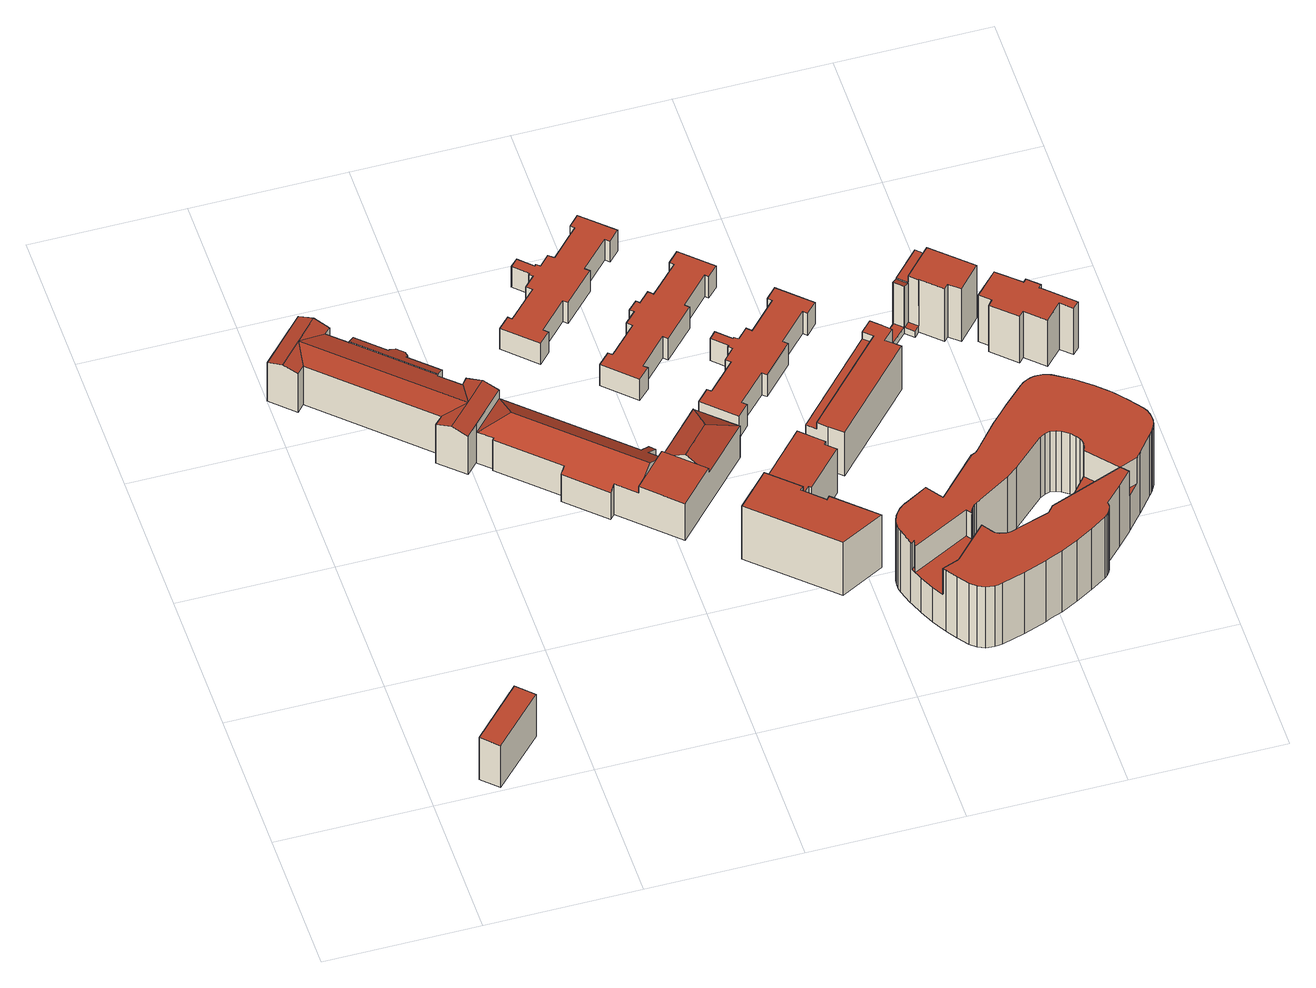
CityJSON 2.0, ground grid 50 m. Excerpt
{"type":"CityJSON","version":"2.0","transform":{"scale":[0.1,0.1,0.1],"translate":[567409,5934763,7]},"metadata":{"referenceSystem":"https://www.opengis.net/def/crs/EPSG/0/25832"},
"CityObjects":{
"building1":{"type":"Building","attributes":{"Gemeindeschluessel":"02000000","Geometrietyp2DReferenz":"3000","function":"31001_1010","roofType":"1000","measuredHeight":18.42,"storeysAboveGround":5},"geometry":[{"type":"MultiSurface","lod":"2","boundaries":[[[0,1,2,3]],[[4,5,6,7]],[[4,3,2,5]],[[5,2,1,6]],[[6,1,0,7]],[[7,0,3,4]]],"semantics":{"surfaces":[{"type":"RoofSurface"},{"type":"GroundSurface"},{"type":"WallSurface"}],"values":[0,1,2,2,2,2]}}]},
"building2":{"type":"Building","attributes":{"Gemeindeschluessel":"02000000","Geometrietyp2DReferenz":"3000","function":"31001_3050","roofType":"3100","measuredHeight":18.66,"storeysAboveGround":3},"geometry":[{"type":"MultiSurface","lod":"2","boundaries":[[[8,9,10,11,12,13,14,15,16,17]],[[18,16,15,19]],[[19,15,14,20]],[[20,14,13,21]],[[21,13,12,22]],[[22,12,11,23]],[[23,11,10,24]],[[24,10,9,25]],[[26,8,17,27]],[[28,29,30,31,32,33]],[[34,35,36,37]],[[38,39,40,41,42,43]],[[41,44,45,46,26,27,47,48]],[[41,48,31,30]],[[49,50,51,28,33,52,36,35,53,54,55,18,19,20,21,22,23,24,25,56,57,58,59]],[[48,60,34,37,61]],[[55,54,47,27]],[[57,56,46,45]],[[50,49,38,43]],[[62,58,57,45,44]],[[49,59,39,38]],[[40,39,59,58,62]],[[51,50,43,42,63]],[[29,28,51,63]],[[56,25,9,8,26,46]],[[18,55,27,17,16]],[[53,35,34,60,64]],[[47,54,53,64]],[[65,52,33,32]],[[36,52,65,61,37]],[[40,62,44,41]],[[29,63,42,41,30]],[[47,64,60,48]],[[65,32,31,48,61]]],"semantics":{"surfaces":[{"type":"RoofSurface"},{"type":"WallSurface"},{"type":"GroundSurface"}],"values":[0,1,1,1,1,1,1,1,1,1,1,0,0,0,2,0,1,1,1,1,1,1,1,1,1,1,1,1,1,1,0,0,0,0]}}]},
"building3":{"type":"Building","attributes":{"Gemeindeschluessel":"02000000","Geometrietyp2DReferenz":"3000","function":"31001_3051","roofType":"2100","measuredHeight":1.76},"geometry":[{"type":"MultiSurface","lod":"2","boundaries":[[[66,67,68,69]],[[70,71,72,73]],[[70,69,68,71]],[[71,68,67,72]],[[72,67,66,73]],[[70,73,66,69]]],"semantics":{"surfaces":[{"type":"RoofSurface"},{"type":"GroundSurface"},{"type":"WallSurface"}],"values":[0,1,2,2,2,2]}}]},
"building4":{"type":"Building","attributes":{"Gemeindeschluessel":"02000000","Geometrietyp2DReferenz":"3000","function":"31001_3050","roofType":"3100","measuredHeight":18.73,"storeysAboveGround":2},"geometry":[{"type":"MultiSurface","lod":"2","boundaries":[[[74,75,76,77]],[[78,79,80,81,82,83,84,85,86]],[[78,87,88,89,90]],[[86,91,92,88,87]],[[88,92,93,89]],[[94,77,76,95]],[[96,97,98,99]],[[99,98,100,101]],[[95,76,102,103]],[[104,83,82]],[[81,80,105]],[[90,79,78]],[[86,85,91]],[[106,93,92,107]],[[108,109,110,111]],[[112,113,114,115]],[[116,117,108,111,96,99,101,94,95,103,112,115,118,119,106,107]],[[110,109,120,104,82,121,75,74,100,98,97]],[[122,114,113,102,76,75,121,81,105]],[[104,120,117,116,84,83]],[[122,105,80,79,119,118]],[[106,119,79,90,89,93]],[[116,107,92,91,85,84]],[[78,86,87]],[[82,81,121]],[[114,122,118,115]],[[102,113,112,103]],[[110,97,96,111]],[[120,109,108,117]],[[94,101,100,74,77]]],"semantics":{"surfaces":[{"type":"RoofSurface"},{"type":"WallSurface"},{"type":"GroundSurface"}],"values":[0,0,0,0,0,1,1,1,1,1,1,1,1,1,1,1,2,0,0,1,1,1,1,1,1,1,1,1,1,1]}}]},
"building5":{"type":"Building","attributes":{"Gemeindeschluessel":"02000000","Geometrietyp2DReferenz":"3000","function":"31001_3050","roofType":"1000","measuredHeight":9.01,"storeysAboveGround":2},"geometry":[{"type":"MultiSurface","lod":"2","boundaries":[[[123,124,125,126]],[[126,125,127,128]],[[128,127,129,130]],[[130,129,131,132]],[[133,134,135,136]],[[136,135,137,138]],[[138,137,139,140]],[[140,139,141,142]],[[142,141,124,123]],[[143,144,145,146]],[[146,145,147,148]],[[148,147,149,150]],[[151,152,153,154]],[[154,153,144,143]],[[155,156,157,158]],[[159,160,161,162]],[[162,161,163,164]],[[164,163,165,166]],[[166,165,167,168]],[[168,167,169,170]],[[170,169,171,172]],[[172,171,173,174]],[[174,173,175,176]],[[175,173,171,169,167,165,163,161,160,157,156,177,149,147,145,144,153,152,178,131,129,127,125,124,141,139,137,135,134]],[[133,136,138,140,142,123,126,128,130,132,179,151,154,143,146,148,150,180,155,158,159,162,164,166,168,170,172,174,176]],[[133,176,175,134]],[[159,158,157,160]],[[155,180,177,156]],[[151,179,178,152]],[[180,150,149,177]],[[179,132,131,178]]],"semantics":{"surfaces":[{"type":"WallSurface"},{"type":"RoofSurface"},{"type":"GroundSurface"}],"values":[0,0,0,0,0,0,0,0,0,0,0,0,0,0,0,0,0,0,0,0,0,0,0,1,2,0,0,0,0,0,0]}}]},
"building6":{"type":"Building","attributes":{"Gemeindeschluessel":"02000000","Geometrietyp2DReferenz":"3000","function":"31001_1010","roofType":"1000","measuredHeight":23.24,"storeysAboveGround":8},"geometry":[{"type":"MultiSurface","lod":"2","boundaries":[[[181,182,183,184,185,186,187,188,189]],[[189,190,191,181]],[[192,193,194,195]],[[195,194,196,197]],[[198,188,187,199]],[[199,187,186,200]],[[200,186,185,201]],[[201,185,184,202]],[[202,184,183,203]],[[203,183,182,204]],[[205,206,198,199,200,201,202,203,204,207,192,195,197]],[[208,205,197,196]],[[209,206,205,208]],[[193,192,207,210]],[[207,204,182,181,191,210]],[[198,206,209,190,189,188]],[[193,210,191,190,209,208,196,194]]],"semantics":{"surfaces":[{"type":"RoofSurface"},{"type":"WallSurface"},{"type":"GroundSurface"}],"values":[0,1,1,1,1,1,1,1,1,1,2,1,1,1,1,1,0]}}]},
"building7":{"type":"Building","attributes":{"Gemeindeschluessel":"02000000","Geometrietyp2DReferenz":"3000","function":"31001_3050","roofType":"1000","measuredHeight":9.34,"storeysAboveGround":2},"geometry":[{"type":"MultiSurface","lod":"2","boundaries":[[[211,212,213,214]],[[214,213,215,216]],[[216,215,217,218]],[[218,217,219,220]],[[220,219,221,222]],[[223,224,225,226]],[[226,225,227,228]],[[228,227,229,230]],[[230,229,231,232]],[[232,231,233,234]],[[234,233,235,236]],[[236,235,237,238]],[[238,237,239,240]],[[240,239,241,242]],[[242,241,243,244]],[[244,243,245,246]],[[246,245,247,248]],[[248,247,249,250]],[[250,249,251,252]],[[252,251,253,254]],[[254,253,212,211]],[[255,256,257,258]],[[224,223,258,257]],[[222,221,256,255]],[[222,255,258,223,226,228,230,232,234,236,238,240,242,244,246,248,250,252,254,211,214,216,218,220]],[[256,221,219,217,215,213,212,253,251,249,247,245,243,241,239,237,235,233,231,229,227,225,224,257]]],"semantics":{"surfaces":[{"type":"WallSurface"},{"type":"GroundSurface"},{"type":"RoofSurface"}],"values":[0,0,0,0,0,0,0,0,0,0,0,0,0,0,0,0,0,0,0,0,0,0,0,0,1,2]}}]},
"building8":{"type":"Building","attributes":{"Gemeindeschluessel":"02000000","Geometrietyp2DReferenz":"3000","function":"31001_3050","roofType":"1000","measuredHeight":9.54,"storeysAboveGround":2},"geometry":[{"type":"MultiSurface","lod":"2","boundaries":[[[259,260,261,262]],[[262,261,263,264]],[[264,263,265,266]],[[266,265,267,268]],[[269,270,271,272]],[[272,271,273,274]],[[274,273,275,276]],[[276,275,277,278]],[[278,277,260,259]],[[279,280,281,282]],[[282,281,283,284]],[[284,283,285,286]],[[287,288,289,290]],[[290,289,280,279]],[[291,292,293,294]],[[294,293,295,296]],[[296,295,297,298]],[[298,297,299,300]],[[300,299,301,302]],[[302,301,303,304]],[[304,303,305,306]],[[306,305,307,308]],[[308,307,309,310]],[[309,307,305,303,301,299,297,295,293,292,311,285,283,281,280,289,288,312,267,265,263,261,260,277,275,273,271,270]],[[269,272,274,276,278,259,262,264,266,268,313,287,290,279,282,284,286,314,291,294,296,298,300,302,304,306,308,310]],[[269,310,309,270]],[[291,314,311,292]],[[287,313,312,288]],[[314,286,285,311]],[[313,268,267,312]]],"semantics":{"surfaces":[{"type":"WallSurface"},{"type":"RoofSurface"},{"type":"GroundSurface"}],"values":[0,0,0,0,0,0,0,0,0,0,0,0,0,0,0,0,0,0,0,0,0,0,0,1,2,0,0,0,0,0]}}]},
"building9":{"type":"Building","attributes":{"Gemeindeschluessel":"02000000","Geometrietyp2DReferenz":"3000","function":"31001_1010","roofType":"1000","measuredHeight":19.01,"storeysAboveGround":6},"geometry":[{"type":"MultiSurface","lod":"2","boundaries":[[[315,316,317,318]],[[319,320,321,322]],[[315,323,324,316]],[[325,326,327,328]],[[329,330,331,332]],[[322,333,334,319]],[[316,324,335,317]],[[336,337,338,339]],[[340,321,320,341]],[[342,336,339,343,325,328,344,329,332,340,341]],[[327,326,345,338,337,346,334,333,331,330,335,324,323]],[[327,323,315,318,344,328]],[[345,326,325,343]],[[346,337,336,342]],[[342,341,320,319,334,346]],[[340,332,331,333,322,321]],[[338,345,343,339]],[[329,344,318,317,335,330]]],"semantics":{"surfaces":[{"type":"RoofSurface"},{"type":"WallSurface"},{"type":"GroundSurface"}],"values":[0,0,1,1,1,1,1,1,1,2,0,1,1,1,1,1,1,1]}}]},
"building10":{"type":"Building","attributes":{"Gemeindeschluessel":"02000000","Geometrietyp2DReferenz":"3000","function":"31001_2010","roofType":"1000","measuredHeight":26.78,"storeysAboveGround":7},"geometry":[{"type":"MultiSurface","lod":"2","boundaries":[[[347,348,349,350,351]],[[352,353,354,355]],[[356,357,358,359,360,361,362,363,364,365,366,367,368,369,370]],[[355,371,372,373,374]],[[375,376,377,378]],[[378,377,379,380]],[[380,379,381,382]],[[382,381,383,384]],[[384,383,385,386]],[[369,387,388,370]],[[389,390,391,392]],[[392,391,393,394]],[[394,393,376,375]],[[368,395,387,369]],[[367,396,395,368]],[[397,398,399,400]],[[351,401,402,347]],[[358,403,404,359]],[[405,406,407,408]],[[408,407,409,410]],[[410,409,411,412]],[[412,411,413,414]],[[415,350,349,416]],[[347,402,417,348]],[[418,419,420,421]],[[421,420,422,423]],[[424,425,426,427]],[[427,426,428,429]],[[374,430,431,432,355]],[[355,432,431,433,352]],[[434,435,436,437]],[[437,436,438,439]],[[439,438,440,441]],[[441,440,442,443]],[[443,442,444,445]],[[445,444,446,447]],[[447,446,448,449]],[[449,448,450,451]],[[451,450,452,453]],[[454,455,456,457]],[[457,456,458,459]],[[459,458,460,461]],[[461,460,462,463]],[[463,462,464,465]],[[465,464,466,467]],[[467,466,468,469]],[[469,468,470,471]],[[472,473,474,475]],[[475,474,476,477]],[[478,479,480,481]],[[481,480,482,483]],[[483,482,484,485]],[[486,487,488,489]],[[489,488,490,491]],[[491,490,492,493]],[[493,492,494,495]],[[495,494,496,497]],[[497,496,498,499]],[[499,498,500,501]],[[501,500,502,503]],[[503,502,504,505]],[[505,504,506,507]],[[354,508,432,355]],[[355,432,509,371]],[[510,365,364,511]],[[511,364,363,512]],[[512,363,362,513]],[[513,362,361,514]],[[515,357,356,516]],[[359,404,517,360]],[[518,519,520,521]],[[521,520,522,523]],[[524,525,526,527]],[[527,526,528,529]],[[529,528,530,531]],[[531,530,532,533]],[[366,534,396,367]],[[535,373,372,536]],[[537,538,539,540]],[[540,539,541,542]],[[543,544,413,411,409,407,406,545,428,426,425,546,452,450,448,446,444,442,440,438,436,435,433,431,430,547,548,549,550,551,552,522,520,519,517,404,403]],[[497,499,501,503,505,507,553,554,555,434,437,439,441,443,445,447,449,451,453,556,424,427,429,557,405,408,410,412,414,558,559,560,515,516,561,389,392,394,375,378,380,382,384,386,562,397,400,563,415,416,564,565,566,567,568,454,457,459,461,463,465,467,469,471,569,472,475,477,570,571,486,489,491,493,495],[540,542,572,478,481,483,485,573,574,575,418,421,423,576,524,527,529,531,533,577,510,511,512,513,514,578,518,521,523,579,580,581,582,583,584,585,535,536,586,587,588,537]],[[393,391,390,388,387,395,396,534,532,530,528,526,525,589,422,420,419,590,591,592,484,482,480,479,593,541,539,538,594,595,509,432,508,506,504,502,500,498,496,494,492,490,488,487,596,597,476,474,473,598,470,468,466,464,462,460,458,456,455,599,600,601,602,417,402,401,399,398,603,385,383,381,379,377,376]],[[597,596,487,486,571,570,477,476]],[[519,518,578,514,361,360,517]],[[366,365,510,577,533,532,534]],[[354,353,554,553,507,506,508]],[[595,594,538,537,588,587]],[[372,371,509,595,587,586,536]],[[574,573,485,484,592,591]],[[572,542,541,593,479,478]],[[598,473,472,569,471,470]],[[434,555,554,353,352,433,435]],[[547,430,374,373,535,585,584]],[[549,548,547,584,583,582]],[[600,599,455,454,568,567]],[[424,556,453,452,546,425]],[[524,576,423,422,589,525]],[[418,575,574,591,590,419]],[[602,601,600,567,566,565]],[[349,348,417,602,565,564,416]],[[405,557,429,428,545,406]],[[551,550,549,582,581,580]],[[552,551,580,579,523,522]],[[560,559,543,403,358,357,515]],[[558,414,413,544,543,559]],[[399,401,351,350,415,563,400]],[[561,516,356,370,388,390,389]],[[385,603,398,397,562,386]]],"semantics":{"surfaces":[{"type":"RoofSurface"},{"type":"WallSurface"},{"type":"GroundSurface"}],"values":[0,0,0,0,1,1,1,1,1,1,1,1,1,1,1,1,1,1,1,1,1,1,1,1,1,1,1,1,1,1,1,1,1,1,1,1,1,1,1,1,1,1,1,1,1,1,1,1,1,1,1,1,1,1,1,1,1,1,1,1,1,1,1,1,1,1,1,1,1,1,1,1,1,1,1,1,1,1,1,1,0,2,0,1,1,1,1,1,1,1,1,1,1,1,1,1,1,1,1,1,1,1,1,1,1,1,1,1,1]}}]},
"building11":{"type":"Building","attributes":{"Gemeindeschluessel":"02000000","Geometrietyp2DReferenz":"3000","function":"31001_1010","roofType":"1000","measuredHeight":23.05,"storeysAboveGround":7},"geometry":[{"type":"MultiSurface","lod":"2","boundaries":[[[604,605,606,607]],[[608,609,610,611,612,613,614]],[[615,616,617,618]],[[619,620,621,622,623,624,625,626]],[[627,628,629,630]],[[341,604,607,340]],[[629,612,611,630]],[[605,610,609,606]],[[631,608,614,632]],[[615,626,625,616]],[[633,624,623,634]],[[634,623,622,635]],[[635,622,621,636]],[[636,621,620,637]],[[638,639,341,340,631,632,640,633,634,635,636,637]],[[638,637,620,619,628,627]],[[628,619,626,615,618,613,612,629]],[[633,640,617,616,625,624]],[[639,638,627,630,611,610]],[[640,632,614,613,618,617]],[[341,639,610,605,604]],[[631,340,607,606,609,608]]],"semantics":{"surfaces":[{"type":"RoofSurface"},{"type":"WallSurface"},{"type":"GroundSurface"}],"values":[0,0,0,0,0,1,1,1,1,1,1,1,1,1,2,1,1,1,1,1,1,1]}}]},
"building12":{"type":"Building","attributes":{"Gemeindeschluessel":"02000000","Geometrietyp2DReferenz":"3000","function":"31001_1010","roofType":"1000","measuredHeight":20.44,"storeysAboveGround":7},"geometry":[{"type":"MultiSurface","lod":"2","boundaries":[[[641,642,643,644]],[[645,646,647,648]],[[648,647,649,650]],[[650,649,651,652]],[[652,651,653,654]],[[654,653,642,641]],[[655,656,657,658]],[[658,657,659,660]],[[660,659,661,662]],[[662,661,663,664]],[[665,666,667,668]],[[669,667,666,663,661,659,657,656,643,642,653,651,649,647,646]],[[670,645,648,650,652,654,641,644,655,658,660,662,664,665,668]],[[670,668,667,669]],[[665,664,663,666]],[[645,670,669,646]],[[655,644,643,656]]],"semantics":{"surfaces":[{"type":"WallSurface"},{"type":"RoofSurface"},{"type":"GroundSurface"}],"values":[0,0,0,0,0,0,0,0,0,0,0,1,2,0,0,0,0]}}]}
},
"vertices":[
[212,10,189],[372,176,189],[320,227,189],[160,60,189],[160,60,5],[320,227,5],[372,176,5],[212,10,5],
[471,1498,178],[489,1517,168],[402,1598,168],[408,1604,165],[407,1625,159],[385,1646,159],[364,1644,165],[360,1639,168],[275,1719,168],[256,1699,178],[275,1719,3],[360,1639,3],[364,1644,3],[385,1646,3],[407,1625,3],[408,1604,3],[402,1598,3],[489,1517,3],[471,1498,172],[256,1699,172],[431,1336,3],[431,1336,172],[430,1337,172],[100,1647,172],[99,1648,172],[99,1648,3],[142,1844,172],[142,1844,3],[1,1693,3],[1,1693,172],[521,1277,172],[626,1388,172],[586,1425,189],[519,1353,189],[445,1274,189],[485,1238,172],[529,1442,172],[527,1440,173],[468,1495,172],[198,1753,172],[111,1735,189],[521,1277,3],[485,1238,3],[407,1311,3],[75,1623,3],[218,1773,3],[198,1753,3],[256,1699,3],[468,1495,3],[527,1440,3],[547,1462,3],[626,1388,3],[180,1809,189],[38,1657,189],[547,1462,172],[407,1311,172],[218,1773,172],[75,1623,172],
[563,1447,38],[595,1482,24],[559,1516,24],[526,1481,38],[526,1481,20],[559,1516,20],[595,1482,20],[563,1447,20],
[525,1273,139],[629,1277,189],[626,1388,136],[521,1277,136],[1046,996,163],[1019,1021,163],[1018,1021,163],[991,992,163],[938,935,163],[911,906,163],[1024,800,163],[1132,915,163],[1105,940,163],[1076,968,187],[1166,1065,187],[1162,1174,142],[1019,1021,141],[1132,915,141],[1275,1069,141],[1163,1174,141],[521,1277,2],[626,1388,2],[732,1073,2],[732,1073,136],[559,1234,136],[559,1234,2],[563,1238,139],[563,1238,2],[969,1068,136],[969,1068,2],[911,906,136],[1018,1021,136],[1163,1174,2],[1275,1069,2],[836,944,2],[836,944,120],[717,1056,120],[717,1056,2],[1003,1103,2],[1003,1103,102],[1020,1087,102],[1020,1087,2],[1024,800,2],[852,961,2],[986,1052,2],[1019,1021,2],[852,961,136],[965,963,189],[986,1052,136],
[716,1676,21],[716,1676,112],[751,1712,112],[751,1712,21],[762,1702,112],[762,1702,21],[854,1797,112],[854,1797,21],[838,1812,112],[838,1812,21],[940,1715,21],[940,1715,112],[927,1727,112],[927,1727,21],[837,1633,112],[837,1633,21],[850,1620,112],[850,1620,21],[814,1582,112],[814,1582,21],[821,1903,21],[821,1903,112],[844,1927,112],[844,1927,21],[888,1885,112],[888,1885,21],[893,1890,112],[893,1890,21],[861,1858,21],[861,1858,112],[865,1861,112],[865,1861,21],[937,1914,21],[937,1914,112],[954,1899,112],[954,1899,21],[1041,1991,21],[1041,1991,112],[1046,1996,112],[1046,1996,21],[1034,2007,112],[1034,2007,21],[1067,2042,112],[1067,2042,21],[1165,1950,112],[1165,1950,21],[1130,1914,112],[1130,1914,21],[1117,1926,112],[1117,1926,21],[1026,1831,112],[1026,1831,21],[1039,1819,112],[1039,1819,21],[904,1879,112],[872,1847,112],[872,1847,21],[904,1879,21],
[1356,694,206],[1382,722,206],[1390,715,206],[1507,841,206],[1475,871,206],[1483,880,206],[1469,893,206],[1414,945,206],[1262,781,206],[1262,781,245],[1356,694,245],[1409,623,13],[1409,623,245],[1419,634,245],[1419,634,13],[1546,517,245],[1546,517,13],[1414,945,13],[1469,893,13],[1483,880,13],[1475,871,13],[1507,841,13],[1390,715,13],[1382,722,13],[1404,444,13],[1160,671,13],[1346,683,13],[1404,444,245],[1160,671,245],[1346,683,245],
[957,1450,20],[957,1450,114],[993,1487,114],[993,1487,20],[1005,1477,114],[1005,1477,20],[1095,1571,114],[1095,1571,20],[1080,1585,114],[1080,1585,20],[1116,1622,114],[1116,1622,20],[1143,1652,20],[1143,1652,114],[1177,1687,114],[1177,1687,20],[1192,1673,114],[1192,1673,20],[1284,1769,114],[1284,1769,20],[1273,1780,114],[1273,1780,20],[1307,1816,114],[1307,1816,20],[1402,1726,114],[1402,1726,20],[1368,1691,114],[1368,1691,20],[1358,1701,114],[1358,1701,20],[1266,1604,114],[1266,1604,20],[1279,1592,114],[1279,1592,20],[1181,1489,114],[1181,1489,20],[1168,1502,114],[1168,1502,20],[1078,1407,114],[1078,1407,20],[1090,1396,114],[1090,1396,20],[1053,1358,114],[1053,1358,20],[1104,1633,20],[1104,1633,114],[1133,1662,114],[1133,1662,20],
[1194,1224,16],[1194,1224,112],[1232,1264,112],[1232,1264,16],[1243,1253,112],[1243,1253,16],[1332,1347,112],[1332,1347,16],[1318,1361,112],[1318,1361,16],[1419,1267,16],[1419,1267,112],[1406,1279,112],[1406,1279,16],[1316,1184,112],[1316,1184,16],[1329,1171,112],[1329,1171,16],[1292,1132,112],[1292,1132,16],[1300,1455,16],[1300,1455,112],[1322,1478,112],[1322,1478,16],[1366,1436,112],[1366,1436,16],[1369,1440,112],[1369,1440,16],[1341,1409,16],[1341,1409,112],[1345,1412,112],[1345,1412,16],[1414,1464,16],[1414,1464,112],[1429,1450,112],[1429,1450,16],[1521,1548,112],[1521,1548,16],[1509,1559,112],[1509,1559,16],[1542,1595,112],[1542,1595,16],[1640,1503,112],[1640,1503,16],[1606,1467,112],[1606,1467,16],[1594,1479,112],[1594,1479,16],[1503,1382,112],[1503,1382,16],[1516,1370,112],[1516,1370,16],[1381,1429,112],[1352,1398,112],[1352,1398,16],[1381,1429,16],
[1480,962,176],[1742,1243,176],[1714,1268,176],[1453,987,176],[1776,1280,41],[1833,1342,41],[1807,1365,41],[1750,1304,41],[1480,962,205],[1742,1243,205],[1548,898,15],[1548,898,205],[1508,935,205],[1508,935,15],[1748,1305,15],[1748,1305,205],[1750,1303,205],[1750,1303,15],[1750,1304,205],[1776,1280,205],[1714,1268,205],[1803,1253,15],[1803,1253,205],[1769,1217,205],[1769,1217,15],[1807,1365,15],[1833,1342,15],[1775,1280,15],[1810,1180,15],[1453,987,15],[1810,1180,205],[1775,1280,205],
[1729,492,177],[1858,629,177],[1809,606,177],[1744,574,177],[1691,545,177],[2286,431,176],[2292,437,176],[2326,477,176],[2266,454,176],[1603,302,176],[1625,255,176],[1645,220,176],[1700,240,176],[1805,352,176],[1805,353,176],[1795,379,176],[1792,388,176],[1791,397,176],[1792,405,176],[1792,406,176],[1779,424,176],[1593,328,176],[1596,352,176],[1587,342,176],[2181,550,176],[2181,549,176],[2040,378,176],[2029,365,176],[1566,430,23],[1566,430,290],[1568,446,290],[1568,446,23],[1574,461,290],[1574,461,23],[1582,474,290],[1582,474,23],[1592,486,290],[1592,486,23],[1604,496,290],[1604,496,23],[1596,352,290],[1587,342,290],[1584,350,23],[1584,350,290],[1569,399,290],[1569,399,23],[1566,414,290],[1566,414,23],[1593,328,290],[1779,424,290],[1618,504,23],[1618,504,290],[1681,540,290],[1681,540,23],[1691,545,290],[1729,492,290],[1645,220,291],[1700,240,291],[1771,108,23],[1771,108,291],[1745,111,291],[1745,111,23],[1721,122,291],[1721,122,23],[1702,139,291],[1702,139,23],[1675,174,291],[1675,174,23],[1744,574,23],[1809,606,23],[1858,629,290],[2074,637,23],[2074,637,290],[1972,543,290],[1972,543,23],[1936,515,290],[1936,515,23],[1945,159,23],[1945,159,291],[1872,133,291],[1872,133,23],[1797,112,291],[1797,112,23],[2029,365,291],[2266,454,291],[2266,454,290],[2286,431,291],[2241,381,23],[2241,381,291],[2189,328,291],[2189,328,23],[2189,316,291],[2189,316,23],[2186,304,291],[2186,304,23],[2181,293,291],[2181,293,23],[2174,283,291],[2174,283,23],[2165,276,291],[2165,276,23],[2113,242,291],[2113,242,23],[2059,211,291],[2059,211,23],[2003,183,291],[2003,183,23],[2017,794,23],[2017,794,290],[2079,854,290],[2079,854,23],[2090,863,290],[2090,863,23],[2102,870,290],[2102,870,23],[2116,875,290],[2116,875,23],[2130,878,290],[2130,878,23],[2155,877,290],[2155,877,23],[2179,868,290],[2179,868,23],[2221,842,290],[2221,842,23],[2250,821,23],[2250,821,290],[2288,790,290],[2288,790,23],[2323,757,290],[2323,757,23],[2162,628,23],[2162,628,290],[2142,642,290],[2142,642,23],[2126,649,290],[2126,649,23],[2108,652,290],[2108,652,23],[2364,711,23],[2364,711,290],[2401,662,290],[2401,662,23],[2408,648,290],[2408,648,23],[2412,634,290],[2412,634,23],[2414,620,290],[2414,620,23],[2413,605,290],[2413,605,23],[2410,590,290],[2410,590,23],[2404,577,290],[2404,577,23],[2397,564,290],[2397,564,23],[2387,553,290],[2387,553,23],[2340,494,290],[2340,494,23],[2326,477,290],[2181,550,290],[1792,405,23],[1791,397,23],[1792,388,23],[1795,379,23],[1805,353,23],[1625,255,23],[1603,302,23],[1805,352,291],[1824,325,23],[1824,325,291],[1834,313,291],[1834,313,23],[1847,305,291],[1847,305,23],[1815,441,23],[1815,441,290],[1808,436,290],[1808,436,23],[1802,429,290],[1802,429,23],[1797,422,290],[1797,422,23],[1794,414,290],[1794,414,23],[1792,406,290],[2040,378,23],[2181,549,23],[2189,581,23],[2189,581,290],[2185,597,290],[2185,597,23],[2177,611,290],[2177,611,23],[1651,211,291],[1659,198,291],[1783,109,291],[1965,168,291],[2010,342,291],[1975,331,291],[1883,302,291],[1869,300,291],[1865,300,291],[1860,301,291],[2326,477,23],[2292,437,23],[2286,431,23],[1965,168,23],[1783,109,23],[1659,198,23],[1651,211,23],[1645,220,23],[1587,342,23],[1615,502,23],[1691,545,23],[1858,629,23],[1874,636,23],[1884,647,23],[1957,732,23],[1990,766,23],[2237,830,23],[2335,744,23],[2354,722,23],[2165,624,23],[2094,648,23],[2091,647,23],[2079,640,23],[1833,452,23],[1792,406,23],[1805,352,23],[1860,301,23],[1865,300,23],[1869,300,23],[1883,302,23],[1975,331,23],[2010,342,23],[2029,365,23],[2181,550,23],[2188,564,23],[2189,576,23],[1833,452,290],[2079,640,290],[2091,647,290],[2094,648,290],[2165,624,290],[2189,576,290],[2188,564,290],[2354,722,290],[2335,744,290],[2237,830,290],[1990,766,290],[1957,732,290],[1884,647,290],[1874,636,290],[1615,502,290],
[1833,1342,42],[1882,1392,42],[1855,1417,42],[1807,1365,42],[1856,1417,222],[1855,1417,222],[1882,1392,222],[1883,1391,222],[1899,1408,213],[1870,1435,213],[1854,1418,222],[1899,1408,217],[1985,1500,217],[1956,1527,217],[1870,1435,217],[1925,1384,246],[1925,1385,246],[1988,1326,246],[2002,1341,246],[2035,1311,246],[2106,1388,246],[1985,1500,246],[1899,1408,246],[1909,1367,42],[1925,1384,42],[1899,1408,42],[1883,1391,42],[1856,1417,15],[1854,1418,15],[2106,1388,15],[2035,1311,15],[2002,1341,15],[1988,1326,15],[1925,1385,15],[1909,1367,15],[1882,1392,15],[1956,1527,15],
[2075,1273,43],[2075,1273,247],[2100,1299,247],[2100,1299,43],[2243,1117,43],[2243,1117,247],[2184,1172,247],[2184,1172,43],[2168,1155,247],[2168,1155,43],[2093,1225,247],[2093,1225,43],[2108,1242,247],[2108,1242,43],[2147,1349,43],[2147,1349,247],[2220,1284,247],[2220,1284,43],[2229,1294,247],[2229,1294,43],[2266,1259,247],[2266,1259,43],[2257,1249,247],[2257,1249,43],[2350,1161,43],[2350,1161,247],[2331,1140,247],[2331,1140,43],[2295,1173,247],[2295,1173,43]
]}
